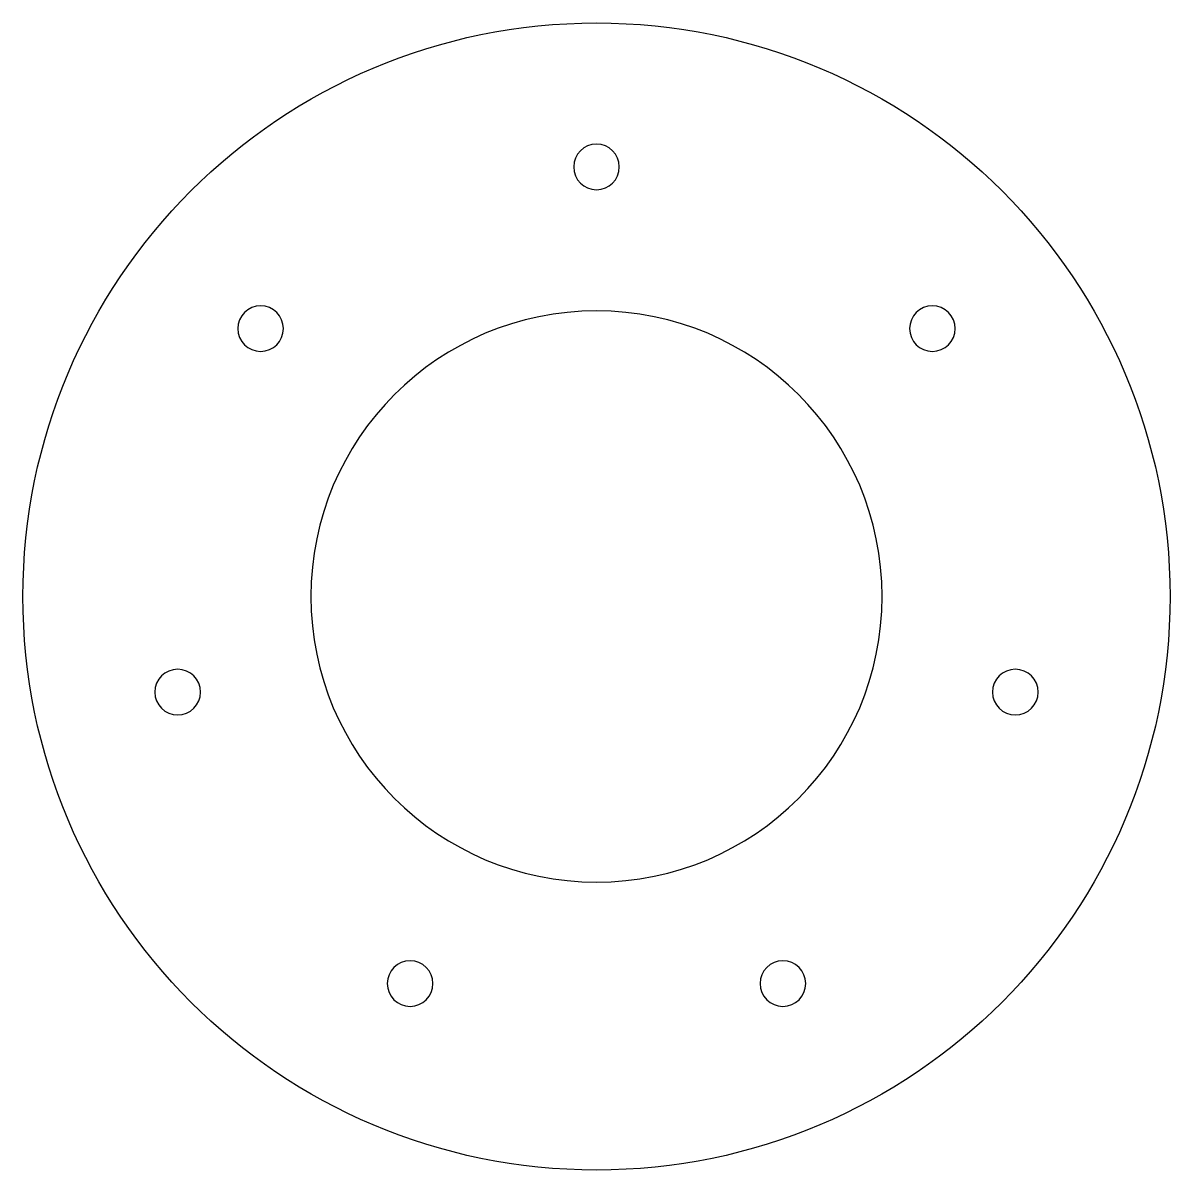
# Model space of a CAD drawing. Header units: inches. Extents: x -1.59 to 1.59, y -3.37 to -0.19.
import ezdxf

# ---------------------------------------------------------------- set-up
doc = ezdxf.new("R2010")
doc.units = ezdxf.units.IN

msp = doc.modelspace()

# ---------------------------------------------------------------- linework, layer by layer
at = {"layer": 'INTERIOR_PROFILES', "extrusion": (0, 0, -1)}
for centre, radius in [((0, -0.5863), 0.0634), ((0.9333, -1.0357), 0.0634), ((0, -1.78), 0.7937), ((-0.9333, -1.0357), 0.0634), ((1.1638, -2.0456), 0.0634), ((-1.1638, -2.0456), 0.0634), ((0.5179, -2.8555), 0.0634), ((-0.5179, -2.8555), 0.0634)]:
    msp.add_circle(centre, radius, dxfattribs=at)
at = {"layer": 'OUTER_PROFILES'}
msp.add_circle((0, -1.78), 1.5937, dxfattribs=at)

doc.saveas('drawing.dxf')
